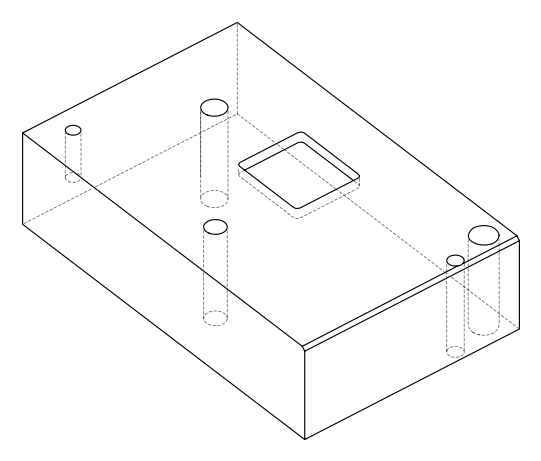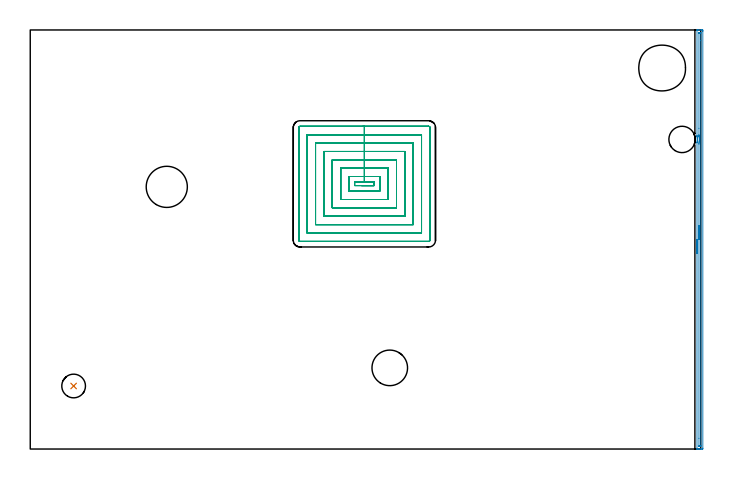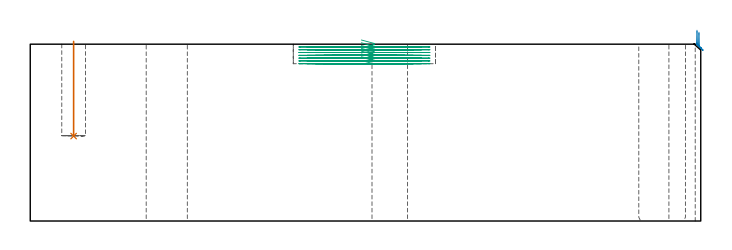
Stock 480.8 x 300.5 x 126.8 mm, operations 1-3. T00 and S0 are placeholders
(PLAN: 18 operations, 15 tool changes, 40.4 min)
(1 INDEXABLE_INSERT_DRILL_BLIND_HOLE_FROM_SOLID | STEP1POCKET | NXT0302_005 | 0.27 min | 14874 mm3)
(2 AREA_MILL | FG_CHAMFER_SURFACE | UGT0205_001 | 4.97 min | 2650 mm3)
(3 MILL_RECTANGULAR_POCKET | POCKET_RECTANGULAR_STRAIGHT | UGT0201_126 | Follow Part, ap 2, ae 75% | 22.07 min | 128968 mm3)
(4 MILL_THROUGH_HOLE_FROM_SOLID_MATERIAL | STEP1HOLE | NXT0201_007 | Circular | 8.22 min | 111289 mm3)
(5 SPOT_DRILL | STEP1HOLE_1 | NXT0321_9005460120000 | 0.05 min | 175 mm3)
(6 SPOT_DRILL_1 | STEP1HOLE_2 | NXT0321_9005460120000 | 0.05 min | 194 mm3)
(7 SPOT_DRILL_2 | STEP1HOLE_3 | NXT0321_9005460120000 | 0.05 min | 175 mm3)
(8 DRILL_BLIND_HOLE_INTO_CENTER | STEP1HOLE_1 | NXT0301_038 | 0.05 min | 225 mm3)
(9 GUN_DRILL_THROUGH_HOLE | STEP1HOLE_1 | UGT0307_002 | 0.58 min | 3272 mm3)
(10 SPADE_DRILL_TO_ENLARGE_THROUGH_HOLE | STEP1HOLE_1 | UGT0306_007 | 0.54 min | 23356 mm3)
(11 DRILL_TO_ENLARGE_THROUGH_HOLE | STEP1HOLE_1 | UGT0301_394 | 0.56 min | 59538 mm3)
(12 DRILL_BLIND_HOLE_INTO_CENTER_1 | STEP1HOLE_2 | NXT0301_092 | 0.08 min | 1739 mm3)
(13 GUN_DRILL_THROUGH_HOLE_1 | STEP1HOLE_2 | UGT0307_009 | 0.64 min | 12395 mm3)
(14 DRILL_TO_ENLARGE_THROUGH_HOLE_1 | STEP1HOLE_2 | UGT0301_257 | 0.55 min | 21185 mm3)
(15 DRILL_BLIND_HOLE_INTO_CENTER_2 | STEP1HOLE_3 | NXT0301_038 | 0.05 min | 257 mm3)
(16 GUN_DRILL_THROUGH_HOLE_2 | STEP1HOLE_3 | UGT0307_002 | 0.58 min | 3265 mm3)
(17 SPADE_DRILL_TO_ENLARGE_THROUGH_HOLE_1 | STEP1HOLE_3 | UGT0306_007 | 0.54 min | 23360 mm3)
(18 DRILL_TO_ENLARGE_THROUGH_HOLE_2 | STEP1HOLE_3 | UGT0301_386 | 0.55 min | 37612 mm3)
(TOOL NXT0302_005 | Index. Insert Drill 17mm [880-D1700L20-05] | D17 PA176 FL85 Z2)
(TOOL UGT0205_001 | Chamfer Mill 20 x 3 x 45 deg. | D20 FL50 Z2)
(TOOL UGT0201_126 | Carbide End Mill 8.0 | D8 FL15 Z4)
(TOOL NXT0201_007 | ENDMILL 25mm [R216.25-25050GCK54P 1620] | D25 R3 FL54 Z5)
(TOOL NXT0321_9005460120000 | NC Spot Drill, 142deg, 12mm, Carbide, Uncoated | D12 PA142 FL30 Z2)
(TOOL NXT0301_038 | Carbide Drill 6.7mm [860.1-0670-034A1-MM 2214] | D6.7 PA140 FL53 Z2)
(TOOL UGT0307_002 | Gun Drill 6 mm | D6 PA130 FL24 Z1)
(TOOL UGT0306_007 | Spade Drill 16.5mm | D16.5 PA132 FL10 Z2)
(TOOL UGT0301_394 | Twist Drill 29.5 mm | D29.5 PA118 FL165 Z2)
(TOOL NXT0301_092 | Carbide Drill 12.1mm [860.1-1210-061A1-MM 2214] | D12.1 PA140 FL77 Z2)
(TOOL UGT0307_009 | Gun Drill 12 mm | D12 PA130 FL24 Z1)
(TOOL UGT0301_257 | Twist Drill 18.9 mm | D18.9 PA118 FL135 Z2)
(TOOL UGT0301_386 | Twist Drill 25.5 mm | D25.5 PA118 FL165 Z2)
(OP 1 INDEXABLE_INSERT_DRILL_BLIND_HOLE_FROM_SOLID)
G17 G21 G94 G90
T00 M6
G54
G17 G0 G90 X31.1 Y45.2 S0 M3
G43 Z136.8 H1
G94 G81 G98 Z60.9 F250. R128.8
G80
M5
M2
(OP 2 AREA_MILL)
G17 G21 G94 G90
T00 M6
G54
G17 G0 G90 X478.106 Y140.267 S1061 M3
G43 Z136.8 H0
Z136.794
G94 G1 Y140.305 Z135.922 F250.
Y140.418 Z135.057
Y140.607 Z134.205
Y140.87 Z133.373
Y141.203 Z132.567
Y141.606 Z131.794
Y142.075 Z131.058
Y142.606 Z130.366
Y143.195 Z129.722
Y143.838 Z129.133
Y144.53 Z128.602
Y145.266 Z128.133
X478.107 Y146.04 Z127.73
Y146.846 Z127.396
Y147.678 Z127.134
Y148.53 Z126.945
Y149.395 Z126.831
Y150.266 Z126.793
X478.11 Y219.54 Z126.79
X478.116 Y219.847 Z126.782
X478.13 Y219.962 Z126.767
X478.2 Y220.376 Z126.696
X478.263 Y220.779 Z126.634
X478.282 Y220.959 Z126.615
X478.309 Y221.226 Z126.584
X478.311 Y221.27 Z126.581
X478.336 Y221.672 Z126.558
X478.339 Y221.886 Z126.557
Y221.905 Z126.556
Y222.133 Z126.551
X478.34 Y222.158 Z126.556
X478.331 Y222.391 Z126.564
X478.325 Y222.565 Z126.573
X478.312 Y222.724 Z126.586
X478.287 Y223.011 Z126.61
X478.225 Y223.471 Z126.671
X478.14 Y223.949 Z126.754
X478.105 Y224.125 Z126.786
X478.104 Y224.181 Z126.788
X478.102 Y224.574 Z126.795
X478.103 Y224.804 Z126.797
X478.1 Y300.329 Z126.8
X478.103 Y300.49 Z126.788
X478.233 Y300.498 Z126.66
X478.369 Y300.5 Z126.53
X478.656 Z126.243
X479.326 Z125.569
X480.535 Z124.362
X481.074 Z123.82
X481.679 Z123.216
X481.949 Y300.497 Z122.947
X482.292 Y300.49 Z122.603
X482.297 Y300.238 Z122.601
X482.3 Y299.882 Z122.6
Y299.523
X482.299 Y0.618 Z122.601
X482.297 Y0.262
X482.292 Y0.01 Z122.603
X481.949 Y0. Z122.946
X481.679 Z123.216
X481.074 Z123.82
X480.535 Z124.362
X480.2 Z124.696
X479.66 Z125.236
X479.326 Z125.569
X478.369 Z126.53
X478.233 Y0.002 Z126.66
X478.102 Y0.01 Z126.788
X478.1 Y0.171 Z126.8
X478.107 Y150.266 Z126.793
X479.521 Z125.379
X479.525 Y218.59 Z125.375
X479.528 Y219.276 Z125.372
X479.531 Y219.483 Z125.369
X479.607 Y220.088 Z125.293
X479.643 Y220.376 Z125.257
X479.699 Y220.888 Z125.201
X479.727 Y221.27 Z125.173
X479.747 Y221.732 Z125.153
X479.751 Y222.163 Z125.149
X479.733 Y222.64 Z125.167
X479.702 Y223.056 Z125.198
X479.639 Y223.63 Z125.261
X479.596 Y223.949 Z125.304
X479.549 Y224.288 Z125.351
X479.525 Y224.473 Z125.375
X479.52 Y224.644 Z125.38
X479.519 Y224.843 Z125.381
X479.517 Y225.54 Z125.383
Y230.007
X479.515 Y297.903 Z125.385
X479.516 Y298.096 Z125.384
X479.52 Y298.445 Z125.38
X479.521 Y298.481 Z125.379
X479.568 Y298.49 Z125.332
X479.672 Y298.496 Z125.228
X479.805 Y298.499 Z125.095
X480.2 Y298.5 Z124.7
X480.679 Y298.499 Z124.221
X480.834 Y298.494 Z124.066
X480.863 Y298.49 Z124.037
X480.879 Y298.48 Z124.021
X480.881 Y298.446 Z124.019
X480.885 Y298.289 Z124.015
X480.886 Y292.803 Z124.014
Y2.597
X480.885 Y2.404 Z124.015
X480.881 Y2.055 Z124.019
X480.879 Y2.019 Z124.021
X480.832 Y2.01 Z124.068
X480.728 Y2.004 Z124.172
X480.595 Y2.001 Z124.305
X480.2 Y2. Z124.7
X479.721 Y2.001 Z125.179
X479.566 Y2.006 Z125.334
X479.537 Y2.01 Z125.363
X479.521 Y2.02 Z125.379
X479.519 Y2.054 Z125.381
X479.515 Y2.211 Z125.385
Y7.704
X479.521 Y150.266 Z125.379
Y151.138 Z125.417
Y152.003 Z125.531
Y152.854 Z125.72
Y153.686 Z125.982
Y154.492 Z126.316
Y155.266 Z126.719
Y156.002 Z127.187
Y156.694 Z127.718
Y157.337 Z128.308
Y157.927 Z128.951
Y158.458 Z129.643
Y158.927 Z130.379
Y159.329 Z131.152
Y159.663 Z131.958
Y159.926 Z132.79
Y160.115 Z133.642
Y160.228 Z134.507
Y160.267 Z135.379
G0 Z136.8
M5
M2
(OP 3 MILL_RECTANGULAR_POCKET)
G17 G21 G94 G90
T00 M6
G54
G17 G0 G90 X237.44 Y188.9 S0 M3
G43 Z136.8 H0
Z129.8
G94 G1 X246.6 Z127.345 F250.
Y191.4 Z126.676
X239.6 Z124.8
X232.6 F500.
Y188.9
X246.6
Y191.4
X239.6
Y195.4
X228.6
Y184.9
X250.6
Y195.4
X239.6
Y201.4
X222.6
Y178.9
X256.6
Y201.4
X239.6
Y207.4
X216.6
Y172.9
X262.6
Y207.4
X239.6
Y213.4
X210.6
Y166.9
X268.6
Y213.4
X239.6
Y219.4
X204.6
Y160.9
X274.6
Y219.4
X239.6
Y225.4
X198.6
Y154.9
X280.6
Y225.4
X239.6
Y231.4
X193.4
G3 X192.6 Y230.6 R0.8
G1 Y149.7
G3 X193.4 Y148.9 R0.8
G1 X285.8
G3 X286.6 Y149.7 R0.8
G1 Y230.6
G3 X285.8 Y231.4 R0.8
G1 X239.6
X238.6
G0 X237.44 Y188.9 Z127.8
G1 X246.6 Z125.345 F250.
Y191.4 Z124.676
X239.6 Z122.8
X232.6 F500.
Y188.9
X246.6
Y191.4
X239.6
Y195.4
X228.6
Y184.9
X250.6
Y195.4
X239.6
Y201.4
X222.6
Y178.9
X256.6
Y201.4
X239.6
Y207.4
X216.6
Y172.9
X262.6
Y207.4
X239.6
Y213.4
X210.6
Y166.9
X268.6
Y213.4
X239.6
Y219.4
X204.6
Y160.9
X274.6
Y219.4
X239.6
Y225.4
X198.6
Y154.9
X280.6
Y225.4
X239.6
Y231.4
X193.4
G3 X192.6 Y230.6 R0.8
G1 Y149.7
G3 X193.4 Y148.9 R0.8
G1 X285.8
G3 X286.6 Y149.7 R0.8
G1 Y230.6
G3 X285.8 Y231.4 R0.8
G1 X239.6
X238.6
G0 X237.44 Y188.9 Z125.8
G1 X246.6 Z123.345 F250.
Y191.4 Z122.676
X239.6 Z120.8
X232.6 F500.
Y188.9
X246.6
Y191.4
X239.6
Y195.4
X228.6
Y184.9
X250.6
Y195.4
X239.6
Y201.4
X222.6
Y178.9
X256.6
Y201.4
X239.6
Y207.4
X216.6
Y172.9
X262.6
Y207.4
X239.6
Y213.4
X210.6
Y166.9
X268.6
Y213.4
X239.6
Y219.4
X204.6
Y160.9
X274.6
Y219.4
X239.6
Y225.4
X198.6
Y154.9
X280.6
Y225.4
X239.6
Y231.4
X193.4
G3 X192.6 Y230.6 R0.8
G1 Y149.7
G3 X193.4 Y148.9 R0.8
G1 X285.8
G3 X286.6 Y149.7 R0.8
G1 Y230.6
G3 X285.8 Y231.4 R0.8
G1 X239.6
X238.6
G0 X237.44 Y188.9 Z123.8
G1 X246.6 Z121.345 F250.
Y191.4 Z120.676
X239.6 Z118.8
X232.6 F500.
Y188.9
X246.6
Y191.4
X239.6
Y195.4
X228.6
Y184.9
X250.6
Y195.4
X239.6
Y201.4
X222.6
Y178.9
X256.6
Y201.4
X239.6
Y207.4
X216.6
Y172.9
X262.6
Y207.4
X239.6
Y213.4
X210.6
Y166.9
X268.6
Y213.4
X239.6
Y219.4
X204.6
Y160.9
X274.6
Y219.4
X239.6
Y225.4
X198.6
Y154.9
X280.6
Y225.4
X239.6
Y231.4
X193.4
G3 X192.6 Y230.6 R0.8
G1 Y149.7
G3 X193.4 Y148.9 R0.8
G1 X285.8
G3 X286.6 Y149.7 R0.8
G1 Y230.6
G3 X285.8 Y231.4 R0.8
G1 X239.6
X238.6
G0 X237.44 Y188.9 Z121.8
G1 X246.6 Z119.345 F250.
Y191.4 Z118.676
X239.6 Z116.8
X232.6 F500.
Y188.9
X246.6
Y191.4
X239.6
Y195.4
X228.6
Y184.9
X250.6
Y195.4
X239.6
Y201.4
X222.6
Y178.9
X256.6
Y201.4
X239.6
Y207.4
X216.6
Y172.9
X262.6
Y207.4
X239.6
Y213.4
X210.6
Y166.9
X268.6
Y213.4
X239.6
Y219.4
X204.6
Y160.9
X274.6
Y219.4
X239.6
Y225.4
X198.6
Y154.9
X280.6
Y225.4
X239.6
Y231.4
X193.4
G3 X192.6 Y230.6 R0.8
G1 Y149.7
G3 X193.4 Y148.9 R0.8
G1 X285.8
G3 X286.6 Y149.7 R0.8
G1 Y230.6
G3 X285.8 Y231.4 R0.8
G1 X239.6
X238.6
G0 X237.44 Y188.9 Z119.8
G1 X246.6 Z117.346 F250.
Y191.4 Z116.676
X239.6 Z114.8
X232.6 F500.
Y188.9
X246.6
Y191.4
X239.6
Y195.4
X228.6
Y184.9
X250.6
Y195.4
X239.6
Y201.4
X222.6
Y178.9
X256.6
Y201.4
X239.6
Y207.4
X216.6
Y172.9
X262.6
Y207.4
X239.6
Y213.4
X210.6
Y166.9
X268.6
Y213.4
X239.6
Y219.4
X204.6
Y160.9
X274.6
Y219.4
X239.6
Y225.4
X198.6
Y154.9
X280.6
Y225.4
X239.6
Y231.4
X193.4
G3 X192.6 Y230.6 R0.8
G1 Y149.7
G3 X193.4 Y148.9 R0.8
G1 X285.8
G3 X286.6 Y149.7 R0.8
G1 Y230.6
G3 X285.8 Y231.4 R0.8
G1 X239.6
X238.6
G0 X237.44 Y188.9 Z117.8
G1 X246.6 Z115.346 F250.
Y191.4 Z114.676
X239.6 Z112.8
X232.6 F500.
Y188.9
X246.6
Y191.4
X239.6
Y195.4
X228.6
Y184.9
X250.6
Y195.4
X239.6
Y201.4
X222.6
Y178.9
X256.6
Y201.4
X239.6
Y207.4
X216.6
Y172.9
X262.6
Y207.4
X239.6
Y213.4
X210.6
Y166.9
X268.6
Y213.4
X239.6
Y219.4
X204.6
Y160.9
X274.6
Y219.4
X239.6
Y225.4
X198.6
Y154.9
X280.6
Y225.4
X239.6
Y231.4
X193.4
G3 X192.6 Y230.6 R0.8
G1 Y149.7
G3 X193.4 Y148.9 R0.8
G1 X285.8
G3 X286.6 Y149.7 R0.8
G1 Y230.6
G3 X285.8 Y231.4 R0.8
G1 X239.6
X238.6
G0 Z136.8
M5
M2
